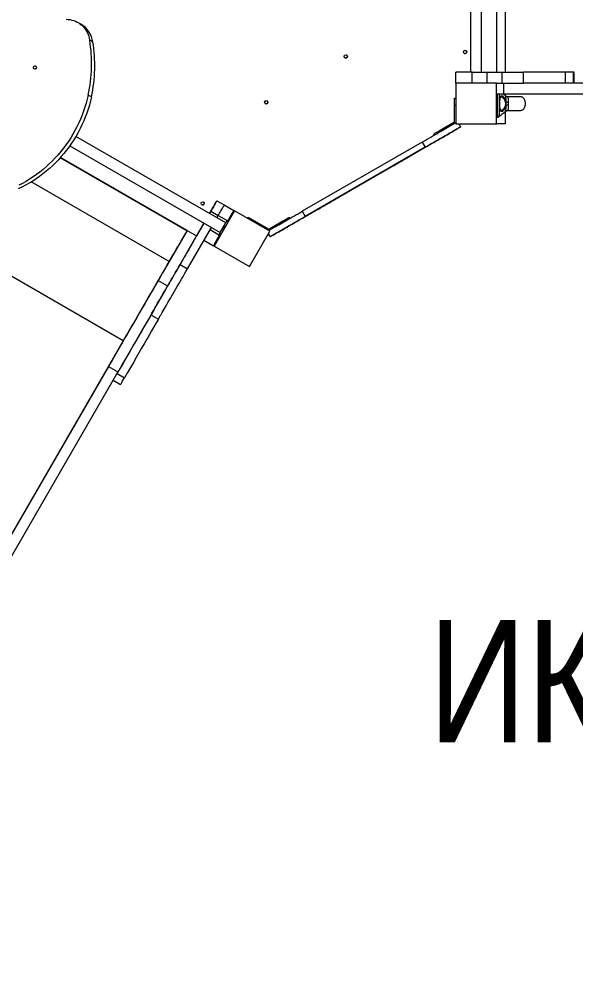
# Model space of a CAD drawing. Header units: millimetres. Extents: x -5909 to 4594, y -5663 to 3899.
# Drawn here: x -1355 to 10, y -2188 to 181 of the extents above; entities that cross this region are included whole.
import ezdxf

# ---------------------------------------------------------------- set-up
doc = ezdxf.new("R2010")
doc.units = ezdxf.units.MM
for name, color, linetype in [('DIKOM_АРТИКУЛ', 7, 'Continuous'), ('DIKOM_ОБЪЕКТ', 7, 'Continuous'), ('DIKOM_РАЗМЕР_ЗОНА', 7, 'Continuous'), ('DIKOM_РАЗМЕР_ОБЪЕКТА', 7, 'Continuous')]:
    doc.layers.add(name, color=color, linetype=linetype)
doc.styles.add('style1', font='arial.ttf', dxfattribs={"width": 0.8})
doc.dimstyles.new('1-50', dxfattribs={"dimtxt": 300, "dimasz": 200, "dimexe": 100, "dimexo": 0, "dimgap": 100, "dimtad": 1, "dimdec": 0, "dimtxsty": 'style1', "dimcen": 0, "dimclrd": 7, "dimclre": 7, "dimadec": 1, "dimazin": 2, "dimtfac": 1, "dimtdec": 0, "dimtmove": 0, "dimatfit": 3, "dimfxl": 0, "dimlwd": 25, "dimlwe": 18, "dimarcsym": 0})

# ---------------------------------------------------------------- blocks, each defined once
blk = doc.blocks.new('*D9')
at = {"layer": 'Defpoints', "color": 0, "transparency": 16777216}
for p in [(3172.6, -1012.5), (-2450.9, -1771.9), (3172.6, -4794)]:
    blk.add_point(p, dxfattribs=at)
at = {"layer": 'DIKOM_РАЗМЕР_ОБЪЕКТА', "color": 7, "lineweight": 18, "transparency": 16777216}
for p, q in [((3172.6, -1012.5), (3172.6, -4894)), ((-2450.9, -1771.9), (-2450.9, -4894))]:
    blk.add_line(p, q, dxfattribs=at)
at = {"layer": 'DIKOM_РАЗМЕР_ОБЪЕКТА', "color": 7, "lineweight": 25, "transparency": 16777216}
blk.add_line((-2250.9, -4794), (2972.6, -4794), dxfattribs=at)
at = {"layer": 'DIKOM_РАЗМЕР_ОБЪЕКТА', "color": 7, "transparency": 16777216}
for points in [[(-2250.9, -4760.7), (-2250.9, -4827.3), (-2450.9, -4794)], [(2972.6, -4760.7), (2972.6, -4827.3), (3172.6, -4794)]]:
    blk.add_solid(points, dxfattribs=at)
at = {"layer": 'DIKOM_РАЗМЕР_ОБЪЕКТА', "color": 0, "transparency": 16777216, "insert": (343.8, -4540.8), "char_height": 300, "attachment_point": 5, "style": 'style1'}
blk.add_mtext('5600', dxfattribs=at)
blk = doc.blocks.new('*D11')
at = {"layer": 'Defpoints', "color": 0, "transparency": 16777216}
for p in [(-5459, 3899.3), (-1035.9, 3899.3), (-1992.5, -4208.1)]:
    blk.add_point(p, dxfattribs=at)
at = {"layer": 'DIKOM_РАЗМЕР_ЗОНА', "color": 7, "lineweight": 18, "transparency": 16777216}
for p, q in [((-1035.9, 3899.3), (-5559, 3899.3)), ((-1992.5, -4208.1), (-5559, -4208.1))]:
    blk.add_line(p, q, dxfattribs=at)
at = {"layer": 'DIKOM_РАЗМЕР_ЗОНА', "color": 7, "lineweight": 25, "transparency": 16777216}
blk.add_line((-5459, -4008.1), (-5459, 3699.3), dxfattribs=at)
at = {"layer": 'DIKOM_РАЗМЕР_ЗОНА', "color": 7, "transparency": 16777216}
for points in [[(-5492.3, 3699.3), (-5425.7, 3699.3), (-5459, 3899.3)], [(-5492.3, -4008.1), (-5425.7, -4008.1), (-5459, -4208.1)]]:
    blk.add_solid(points, dxfattribs=at)
at = {"layer": 'DIKOM_РАЗМЕР_ЗОНА', "color": 0, "transparency": 16777216, "insert": (-5712.2, 125.3), "char_height": 300, "attachment_point": 5, "rotation": 90, "style": 'style1'}
blk.add_mtext('8100', dxfattribs=at)
blk = doc.blocks.new('*D12')
at = {"layer": 'Defpoints', "color": 0, "transparency": 16777216}
for p in [(4593.8, -856.6), (-4378.2, -2408.1), (-4378.2, -5563.2)]:
    blk.add_point(p, dxfattribs=at)
at = {"layer": 'DIKOM_РАЗМЕР_ЗОНА', "color": 7, "lineweight": 18, "transparency": 16777216}
for p, q in [((4593.8, -856.6), (4593.8, -5663.2)), ((-4378.2, -2408.1), (-4378.2, -5663.2))]:
    blk.add_line(p, q, dxfattribs=at)
at = {"layer": 'DIKOM_РАЗМЕР_ЗОНА', "color": 7, "lineweight": 25, "transparency": 16777216}
blk.add_line((4393.8, -5563.2), (-4178.2, -5563.2), dxfattribs=at)
at = {"layer": 'DIKOM_РАЗМЕР_ЗОНА', "color": 7, "transparency": 16777216}
for points in [[(-4178.2, -5529.9), (-4178.2, -5596.5), (-4378.2, -5563.2)], [(4393.8, -5529.9), (4393.8, -5596.5), (4593.8, -5563.2)]]:
    blk.add_solid(points, dxfattribs=at)
at = {"layer": 'DIKOM_РАЗМЕР_ЗОНА', "color": 0, "transparency": 16777216, "insert": (107.8, -5310), "char_height": 300, "attachment_point": 5, "style": 'style1'}
blk.add_mtext('9000', dxfattribs=at)

msp = doc.modelspace()

# ---------------------------------------------------------------- linework, layer by layer
at = {"layer": 'DIKOM_ОБЪЕКТ', "color": 7, "linetype": 'Continuous', "lineweight": 15}
for p, q in [((-247.7, 697), (-247.7, 51)), ((-220.7, 51), (-220.7, 697)), ((-184.2, 697), (-184.2, 51)), ((-163.2, 697), (-163.2, 51)), ((-1204, 169), (-1211.7, 173.4)), ((-1174.8, 125.7), (-1182.5, 130.1)), ((-284.2, 24), (-284.2, 51)), ((-244.2, 51), (-284.2, 51)), ((-244.2, 24), (-244.2, 51)), ((-244.2, 51), (-207.3, 51)), ((-207.3, 24), (-207.3, 51)), ((-207.3, 51), (-170.6, 51)), ((-170.6, 24), (-170.6, 51)), ((-170.6, 51), (-118.3, 51)), ((-118.3, 24), (-118.3, 51)), ((-15.1, 51), (-118.3, 51)), ((-15.1, 24), (-15.1, 51)), ((4.5, 51), (-15.1, 51)), ((4.5, 24), (4.5, 51)), ((6.8, 51), (4.5, 51)), ((6.8, 24), (6.8, 51)), ((-284.2, 24), (-284.2, -76)), ((-184.2, 24), (-284.2, 24)), ((-184.2, 24), (-170.6, 24)), ((-184.2, -76), (-184.2, 24)), ((-184.1, -3), (-184.1, 24)), ((-170.6, 24), (-118.3, 24)), ((-165.9, -3), (-165.9, 24)), ((-115, 24), (-118.3, 24)), ((1197.8, 24), (-118.3, 24)), ((-1178.4, -9.4), (-1186.1, -5)), ((-287.2, -12.8), (-284.2, -12.8)), ((-287.2, -30.8), (-287.2, -12.8)), ((-165.9, -3), (-184.1, -3)), ((-183.7, -3), (-183.7, -59)), ((-161.2, -7.9), (-167.1, -3)), ((1197.8, -3), (-165.9, -3)), ((-163.2, -3), (-163.2, -6.2)), ((-287.2, -71.1), (-287.2, -30.8)), ((-284.2, -30.8), (-287.2, -30.8)), ((-163.2, -45.9), (-163.2, -76)), ((-322.1, -91.2), (-287.2, -71.1)), ((-183.7, -59), (-181.1, -59)), ((-181.1, -59), (-181.1, -59)), ((-177.7, -57.7), (-177.7, -57.8)), ((-322.1, -91.2), (-320.6, -93.8)), ((-284.2, -76), (-184.2, -76)), ((-276.6, -76), (-272.4, -83.3)), ((-272.4, -83.3), (-272.4, -83.3)), ((-163.2, -76), (-184.2, -76)), ((-848.7, -319), (-1216.6, -106.6)), ((-336.1, -102.8), (-337.6, -100.2)), ((-336.1, -102.8), (-337.6, -100.2)), ((-1231.3, -129.3), (-862.2, -342.4)), ((-366.5, -120.3), (-660.9, -290.3)), ((-653.4, -303.3), (-359, -133.3)), ((-359, -133.3), (-653.4, -303.3)), ((-366.5, -120.3), (-359, -133.3)), ((-944.4, -338.8), (-1255.3, -159.4)), ((-943.7, -337.5), (-1254.2, -158.2)), ((-376.3, -143.3), (-376.3, -143.3)), ((-376.3, -143.3), (-376.3, -143.3)), ((-462.9, -193.3), (-462.9, -193.3)), ((-987.7, -413.7), (-1326.1, -218.4)), ((-549.5, -243.3), (-549.5, -243.3)), ((-549.5, -243.3), (-549.5, -243.3)), ((-870.3, -264.4), (-870.3, -264.4)), ((-870.3, -264.4), (-852.1, -274.9)), ((-852.1, -274.9), (-852.1, -274.9)), ((-852.1, -274.9), (-828.7, -288.4)), ((-885.3, -290.4), (-888.6, -296)), ((-888.5, -296), (-885.3, -290.4)), ((-885.3, -290.4), (-867.1, -300.9)), ((-827, -289.4), (-877, -376)), ((-870.3, -306.5), (-867.1, -300.9)), ((-870.3, -306.5), (-867.1, -300.9)), ((-867.1, -300.9), (-845.4, -313.4)), ((-740.4, -339.4), (-827, -289.4)), ((-827, -289.4), (-827, -289.4)), ((-795.1, -307.8), (-793.6, -305.2)), ((-692.7, -305.2), (-691.2, -307.8)), ((-660.9, -290.3), (-653.4, -303.3)), ((-636.1, -293.3), (-636.1, -293.3)), ((-960.8, -421.3), (-902, -319.4)), ((-942.7, -431.8), (-883.8, -329.9)), ((-902.1, -319.4), (-920.3, -351)), ((-887.1, -335.5), (-883.8, -329.9)), ((-845.4, -313.4), (-842, -315.4)), ((-845.4, -313.4), (-845.4, -313.4)), ((-778.1, -314.2), (-779.6, -316.8)), ((-778.1, -314.2), (-743.2, -334.3)), ((-743.2, -334.3), (-708.3, -314.2)), ((-706.8, -316.8), (-708.3, -314.2)), ((-1100.2, -608.6), (-1573, -335.6)), ((-943.7, -337.5), (-987.7, -413.7)), ((-943.7, -337.5), (-943.7, -337.5)), ((-943.7, -337.5), (-920.3, -351)), ((-887.1, -335.5), (-865.4, -348)), ((-865.4, -348), (-862, -350)), ((-865.4, -348), (-865.4, -348)), ((-865.4, -348), (-862, -350)), ((-862, -350), (-862, -350)), ((-790.4, -426), (-740.4, -339.4)), ((-744.2, -346.1), (-740, -353.3)), ((-744.2, -346.1), (-740, -353.3)), ((-740, -353.3), (-740, -353.3)), ((-902.1, -361.5), (-878.7, -375)), ((-902.1, -361.5), (-878.7, -375)), ((-878.7, -375), (-878.7, -375)), ((-877, -376), (-878.7, -375)), ((-877, -376), (-790.4, -426)), ((-877, -376), (-877, -376)), ((-877, -376), (-790.5, -426)), ((-960.8, -421.3), (-942.7, -431.8)), ((-790.4, -426), (-790.5, -426)), ((-1014.6, -460.4), (-991.2, -473.9)), ((-1032.2, -544.9), (-1014, -555.4)), ((-1100.2, -608.6), (-1384.4, -1100.8)), ((-1136.6, -671.6), (-1478.2, -1263.1)), ((-1113.2, -685.1), (-1454.8, -1276.6)), ((-1136.6, -671.6), (-1113.2, -685.1)), ((-1124.8, -705.1), (-1106.6, -715.6)), ((-1115.3, -688.8), (-1097.1, -699.3))]:
    msp.add_line(p, q, dxfattribs=at)
at = {"layer": 'DIKOM_ОБЪЕКТ', "color": 7, "linetype": 'Continuous', "lineweight": 15, "flags": 128}
for points in [[(-1240, 181.2), (-1235.3, 180.9), (-1230.7, 180.3), (-1226.2, 179.3), (-1221.8, 178), (-1217.6, 176.4), (-1213.5, 174.4), (-1209.5, 172.1), (-1205.8, 169.5), (-1202.2, 166.6), (-1198.9, 163.4), (-1195.8, 159.9), (-1193, 156.2), (-1190.5, 152.3), (-1188.3, 148.2), (-1186.4, 143.9), (-1184.7, 139.4), (-1183.5, 134.8), (-1182.5, 130.1)], [(-1320.1, 64.6), (-1319.4, 65.5), (-1318.4, 66.2), (-1317.4, 66.6), (-1316.3, 66.7), (-1315.2, 66.4), (-1314.3, 65.7), (-1313.7, 64.9), (-1313.3, 63.8), (-1313.3, 62.6), (-1313.6, 61.5), (-1314.2, 60.5), (-1315, 59.6), (-1316, 59.1), (-1317.1, 58.9), (-1318.2, 59), (-1319.2, 59.5), (-1320, 60.2), (-1320.5, 61.2), (-1320.7, 62.3), (-1320.6, 63.5), (-1320.1, 64.6)], [(-1178.4, -9.4), (-1180.8, -19.4), (-1183.4, -29.4), (-1186.4, -39.3), (-1189.7, -49.1), (-1193.4, -58.9), (-1197.3, -68.5), (-1201.5, -78), (-1206.1, -87.3), (-1210.9, -96.5), (-1216, -105.6), (-1221.4, -114.5), (-1227.1, -123.2), (-1233, -131.7), (-1239.2, -140.1), (-1245.7, -148.2), (-1252.4, -156.1), (-1259.3, -163.8), (-1266.5, -171.3), (-1273.9, -178.5), (-1281.5, -185.4), (-1289.3, -192.1), (-1297.3, -198.5), (-1305.5, -204.7), (-1313.9, -210.5), (-1322.4, -216.1), (-1331.1, -221.3), (-1339.9, -226.3), (-1348.9, -231), (-1357.9, -235.3)], [(-1186.1, -5), (-1188.5, -15), (-1191.1, -25), (-1194.1, -34.9), (-1197.4, -44.7), (-1201, -54.4), (-1205, -64), (-1209.2, -73.5), (-1213.7, -82.9), (-1218.6, -92.1), (-1223.7, -101.2), (-1229.1, -110.1), (-1234.8, -118.8), (-1240.7, -127.3), (-1246.9, -135.6), (-1253.4, -143.8), (-1260.1, -151.7), (-1267, -159.4), (-1274.2, -166.8), (-1281.6, -174), (-1289.2, -181), (-1297, -187.7), (-1305, -194.1), (-1313.2, -200.2), (-1321.6, -206.1), (-1330.1, -211.6), (-1338.8, -216.9), (-1347.6, -221.9), (-1356.5, -226.5)], [(-366.5, -120.3), (-361.2, -117.3), (-356, -114.3), (-350.8, -111.3), (-345.7, -108.3), (-340.7, -105.4), (-335.7, -102.6), (-330.9, -99.8), (-326.2, -97.1), (-321.7, -94.4), (-317.3, -91.9), (-313, -89.5), (-309, -87.1), (-305.2, -84.9), (-301.6, -82.9), (-298.3, -80.9), (-295.2, -79.1), (-292.3, -77.5), (-289.8, -76), (-287.5, -74.7), (-285.5, -73.5), (-284.2, -72.8)], [(-359, -133.3), (-353.7, -130.3), (-348.5, -127.3), (-343.3, -124.3), (-338.2, -121.3), (-333.2, -118.4), (-328.2, -115.6), (-323.4, -112.8), (-318.7, -110), (-314.2, -107.4), (-309.8, -104.9), (-305.5, -102.4), (-301.5, -100.1), (-297.7, -97.9), (-294.1, -95.9), (-290.8, -93.9), (-287.7, -92.1), (-284.8, -90.5), (-282.3, -89), (-280, -87.7), (-278, -86.5), (-276.3, -85.5), (-274.9, -84.7), (-273.8, -84.1), (-273, -83.6), (-272.5, -83.4), (-272.4, -83.3)], [(-272.4, -83.3), (-272.5, -83.4), (-273, -83.6), (-273.8, -84.1), (-274.9, -84.7), (-276.3, -85.5), (-278, -86.5), (-280, -87.7), (-282.3, -89), (-284.8, -90.5), (-287.7, -92.1), (-290.8, -93.9), (-294.1, -95.9), (-297.7, -97.9), (-301.5, -100.1), (-305.5, -102.4), (-309.8, -104.9), (-314.2, -107.4), (-318.7, -110), (-323.4, -112.8), (-328.2, -115.6), (-333.2, -118.4), (-338.2, -121.3), (-343.3, -124.3), (-348.5, -127.3), (-353.7, -130.3), (-359, -133.3)], [(-337.6, -100.2), (-337.5, -100.1), (-337, -99.8), (-336.2, -99.4), (-335.2, -98.8), (-333.8, -98), (-332.3, -97.1), (-330.5, -96.1), (-328.5, -94.9), (-326.5, -93.7), (-324.3, -92.5), (-322.1, -91.2)], [(-314.8, -107.8), (-314.6, -107.7), (-314.2, -107.4), (-313.5, -107), (-312.6, -106.5), (-311.6, -105.9), (-310.6, -105.3), (-309.6, -104.8), (-308.8, -104.3), (-308.2, -104), (-307.9, -103.8), (-307.9, -103.8), (-308.2, -104), (-308.8, -104.3), (-309.6, -104.8), (-310.6, -105.3), (-311.6, -105.9), (-312.6, -106.5), (-313.5, -107), (-314.2, -107.4), (-314.6, -107.7), (-314.8, -107.8)], [(-314.8, -107.8), (-314.6, -107.7), (-314.2, -107.4), (-313.5, -107), (-312.6, -106.5), (-311.6, -105.9), (-310.6, -105.3), (-309.6, -104.8), (-308.8, -104.3), (-308.2, -104), (-307.9, -103.8), (-307.9, -103.8), (-308.2, -104), (-308.8, -104.3), (-309.6, -104.8), (-310.6, -105.3), (-311.6, -105.9), (-312.6, -106.5), (-313.5, -107), (-314.2, -107.4), (-314.6, -107.7), (-314.8, -107.8)], [(-376.3, -143.3), (-376.4, -143.4), (-376.9, -143.6), (-377.7, -144.1), (-378.8, -144.7), (-380.1, -145.5), (-381.8, -146.5), (-383.7, -147.6), (-385.9, -148.8), (-388.3, -150.2), (-391, -151.8), (-393.8, -153.4), (-396.9, -155.2), (-400.1, -157), (-403.4, -159), (-406.9, -161), (-410.5, -163), (-414.1, -165.1), (-417.7, -167.2), (-421.4, -169.3), (-425.1, -171.5), (-428.7, -173.6), (-432.3, -175.6), (-435.7, -177.6), (-439.1, -179.5), (-442.3, -181.4), (-445.3, -183.2), (-448.2, -184.8), (-450.8, -186.3), (-453.3, -187.7), (-455.5, -189), (-457.4, -190.1), (-459, -191.1), (-460.4, -191.9), (-461.5, -192.5), (-462.3, -192.9), (-462.7, -193.2), (-462.9, -193.3)], [(-462.9, -193.3), (-462.7, -193.2), (-462.3, -192.9), (-461.5, -192.5), (-460.4, -191.9), (-459, -191.1), (-457.4, -190.1), (-455.5, -189), (-453.3, -187.7), (-450.8, -186.3), (-448.2, -184.8), (-445.3, -183.2), (-442.3, -181.4), (-439.1, -179.5), (-435.7, -177.6), (-432.3, -175.6), (-428.7, -173.6), (-425.1, -171.5), (-421.4, -169.3), (-417.7, -167.2), (-414.1, -165.1), (-410.5, -163), (-406.9, -161), (-403.4, -159), (-400.1, -157), (-396.9, -155.2), (-393.8, -153.4), (-391, -151.8), (-388.3, -150.2), (-385.9, -148.8), (-383.7, -147.6), (-381.8, -146.5), (-380.1, -145.5), (-378.8, -144.7), (-377.7, -144.1), (-376.9, -143.6), (-376.4, -143.4), (-376.3, -143.3)], [(-549.5, -243.3), (-549.6, -243.4), (-550.1, -243.6), (-550.9, -244.1), (-552, -244.7), (-553.3, -245.5), (-555, -246.5), (-556.9, -247.6), (-559.1, -248.8), (-561.5, -250.2), (-564.2, -251.8), (-567, -253.4), (-570.1, -255.2), (-573.3, -257), (-576.6, -259), (-580.1, -261), (-583.7, -263), (-587.3, -265.1), (-590.9, -267.2), (-594.6, -269.3), (-598.3, -271.5), (-601.9, -273.6), (-605.5, -275.6), (-608.9, -277.6), (-612.3, -279.5), (-615.5, -281.4), (-618.5, -283.2), (-621.4, -284.8), (-624, -286.3), (-626.5, -287.7), (-628.7, -289), (-630.6, -290.1), (-632.2, -291.1), (-633.6, -291.9), (-634.7, -292.5), (-635.5, -292.9), (-635.9, -293.2), (-636.1, -293.3)], [(-636.1, -293.3), (-635.9, -293.2), (-635.5, -292.9), (-634.7, -292.5), (-633.6, -291.9), (-632.2, -291.1), (-630.6, -290.1), (-628.7, -289), (-626.5, -287.7), (-624, -286.3), (-621.4, -284.8), (-618.5, -283.2), (-615.5, -281.4), (-612.3, -279.5), (-608.9, -277.6), (-605.5, -275.6), (-601.9, -273.6), (-598.3, -271.5), (-594.6, -269.3), (-590.9, -267.2), (-587.3, -265.1), (-583.7, -263), (-580.1, -261), (-576.6, -259), (-573.3, -257), (-570.1, -255.2), (-567, -253.4), (-564.2, -251.8), (-561.5, -250.2), (-559.1, -248.8), (-556.9, -247.6), (-555, -246.5), (-553.3, -245.5), (-552, -244.7), (-550.9, -244.1), (-550.1, -243.6), (-549.6, -243.4), (-549.5, -243.3)], [(-885.3, -290.4), (-883.6, -287.5), (-881.9, -284.6), (-880.3, -281.8), (-878.8, -279.1), (-877.3, -276.6), (-875.9, -274.2), (-874.7, -272), (-873.5, -270.1), (-872.6, -268.4), (-871.8, -267), (-871.1, -265.9), (-870.6, -265.1), (-870.4, -264.6), (-870.3, -264.4)], [(-870.3, -264.4), (-870.4, -264.6), (-870.7, -265), (-871.2, -265.9), (-871.8, -267), (-872.6, -268.4), (-873.6, -270.1), (-874.7, -272), (-876, -274.2), (-877.3, -276.6), (-878.8, -279.1), (-880.4, -281.8), (-882, -284.6), (-883.6, -287.5), (-885.3, -290.4)], [(-867.1, -300.9), (-865.4, -298), (-863.7, -295.1), (-862.1, -292.3), (-860.6, -289.6), (-859.1, -287.1), (-857.7, -284.7), (-856.5, -282.5), (-855.4, -280.6), (-854.4, -278.9), (-853.6, -277.5), (-852.9, -276.4), (-852.5, -275.6), (-852.2, -275.1), (-852.1, -274.9)], [(-867.1, -300.9), (-865.4, -298), (-863.7, -295.1), (-862.1, -292.3), (-860.6, -289.6), (-859.1, -287.1), (-857.7, -284.7), (-856.5, -282.5), (-855.4, -280.6), (-854.4, -278.9), (-853.6, -277.5), (-852.9, -276.4), (-852.5, -275.6), (-852.2, -275.1), (-852.1, -274.9)], [(-843.7, -314.4), (-842, -311.5), (-840.4, -308.6), (-838.7, -305.8), (-837.2, -303.1), (-835.7, -300.6), (-834.4, -298.2), (-833.1, -296), (-832, -294.1), (-831, -292.4), (-830.2, -291), (-829.5, -289.9), (-829.1, -289.1), (-828.8, -288.6), (-828.7, -288.4)], [(-793.6, -305.2), (-793.5, -305.3), (-793, -305.6), (-792.2, -306), (-791.2, -306.6), (-789.8, -307.4), (-788.3, -308.3), (-786.5, -309.3), (-784.5, -310.5), (-782.4, -311.7), (-780.3, -312.9), (-778.1, -314.2)], [(-743.2, -337.8), (-741.9, -337), (-739.9, -335.9), (-737.6, -334.6), (-735, -333.1), (-732.2, -331.4), (-729.1, -329.7), (-725.7, -327.7), (-722.1, -325.6), (-718.3, -323.4), (-714.3, -321.1), (-710.1, -318.7), (-705.7, -316.2), (-701.2, -313.5), (-696.5, -310.8), (-691.6, -308), (-686.7, -305.2), (-681.6, -302.3), (-676.5, -299.3), (-671.3, -296.3), (-666.1, -293.3), (-660.9, -290.3)], [(-653.4, -303.3), (-658.6, -306.3), (-663.8, -309.3), (-669, -312.3), (-674.1, -315.3), (-679.2, -318.2), (-684.1, -321), (-689, -323.8), (-693.7, -326.5), (-698.2, -329.2), (-702.6, -331.7), (-706.8, -334.1), (-710.8, -336.4), (-714.6, -338.6), (-718.2, -340.7), (-721.6, -342.6), (-724.7, -344.4), (-727.5, -346.1), (-730.1, -347.6), (-732.4, -348.9), (-734.4, -350), (-736.1, -351), (-737.5, -351.8), (-738.6, -352.5), (-739.4, -352.9), (-739.9, -353.2), (-740, -353.3)], [(-740, -353.3), (-739.9, -353.2), (-739.4, -352.9), (-738.6, -352.5), (-737.5, -351.8), (-736.1, -351), (-734.4, -350), (-732.4, -348.9), (-730.1, -347.6), (-727.5, -346.1), (-724.7, -344.4), (-721.6, -342.6), (-718.2, -340.7), (-714.6, -338.6), (-710.8, -336.4), (-706.8, -334.1), (-702.6, -331.7), (-698.2, -329.2), (-693.7, -326.5), (-689, -323.8), (-684.1, -321), (-679.2, -318.2), (-674.1, -315.2), (-669, -312.3), (-663.8, -309.3), (-658.6, -306.3), (-653.4, -303.3)], [(-708.3, -314.2), (-706.1, -312.9), (-703.9, -311.7), (-701.8, -310.5), (-699.9, -309.3), (-698.1, -308.3), (-696.5, -307.4), (-695.2, -306.6), (-694.1, -306), (-693.3, -305.6), (-692.9, -305.3), (-692.7, -305.2)], [(-865.4, -348), (-865.3, -347.9), (-865.1, -347.4), (-864.6, -346.6), (-864, -345.5), (-863.2, -344.2), (-862.3, -342.5), (-861.2, -340.7), (-860, -338.7), (-858.8, -336.5), (-857.5, -334.2), (-856.1, -331.9), (-854.7, -329.5), (-853.4, -327.2), (-852.1, -324.9), (-850.8, -322.8), (-849.7, -320.7), (-848.6, -318.9), (-847.7, -317.3), (-846.9, -315.9), (-846.3, -314.8), (-845.8, -314), (-845.5, -313.6), (-845.4, -313.4)], [(-862.2, -342.4), (-862.1, -342.3), (-861.8, -341.8), (-861.4, -341), (-860.8, -339.9), (-860, -338.6), (-859.1, -337.1), (-858.1, -335.4), (-857.1, -333.6), (-856, -331.7), (-854.9, -329.8), (-853.8, -327.9), (-852.7, -326), (-851.7, -324.3), (-850.9, -322.8), (-850.1, -321.5), (-849.5, -320.4), (-849, -319.7), (-848.8, -319.2), (-848.7, -319)], [(-862, -350), (-861.9, -349.9), (-861.6, -349.4), (-861.1, -348.6), (-860.5, -347.5), (-859.7, -346.2), (-858.8, -344.5), (-857.7, -342.7), (-856.6, -340.7), (-855.3, -338.5), (-854, -336.2), (-852.6, -333.9), (-851.3, -331.5), (-849.9, -329.2), (-848.6, -326.9), (-847.4, -324.8), (-846.2, -322.7), (-845.1, -320.9), (-844.2, -319.3), (-843.4, -317.9), (-842.8, -316.8), (-842.3, -316), (-842.1, -315.6), (-842, -315.4)], [(-857.4, -334.2), (-857.3, -334), (-857.1, -333.6), (-856.7, -332.9), (-856.2, -332), (-855.6, -331), (-855, -330), (-854.4, -329), (-854, -328.2), (-853.6, -327.6), (-853.4, -327.3), (-853.4, -327.3), (-853.6, -327.6), (-854, -328.2), (-854.4, -329), (-855, -330), (-855.6, -331), (-856.2, -332), (-856.7, -332.9), (-857.1, -333.6), (-857.3, -334), (-857.4, -334.2)], [(-845.4, -313.4), (-845.5, -313.6), (-845.8, -314), (-846.3, -314.8), (-846.9, -315.9), (-847.7, -317.3), (-848.6, -318.9), (-848.7, -319)], [(-704.5, -332.8), (-704.3, -332.7), (-703.9, -332.4), (-703.2, -332), (-702.3, -331.5), (-701.3, -330.9), (-700.3, -330.3), (-699.3, -329.8), (-698.5, -329.3), (-697.9, -329), (-697.6, -328.8), (-697.6, -328.8), (-697.9, -329), (-698.5, -329.3), (-699.3, -329.8), (-700.3, -330.3), (-701.3, -330.9), (-702.3, -331.5), (-703.2, -332), (-703.9, -332.4), (-704.3, -332.7), (-704.5, -332.8)], [(-704.5, -332.8), (-704.3, -332.7), (-703.9, -332.4), (-703.2, -332), (-702.3, -331.5), (-701.3, -330.9), (-700.3, -330.3), (-699.3, -329.8), (-698.5, -329.3), (-697.9, -329), (-697.6, -328.8), (-697.6, -328.8), (-697.9, -329), (-698.5, -329.3), (-699.3, -329.8), (-700.3, -330.3), (-701.3, -330.9), (-702.3, -331.5), (-703.2, -332), (-703.9, -332.4), (-704.3, -332.7), (-704.5, -332.8)], [(-943.7, -337.5), (-943.8, -337.7), (-944, -338.1), (-944.5, -338.9), (-945.1, -340), (-945.9, -341.4), (-946.9, -343.1), (-948, -345), (-949.4, -347.3), (-950.8, -349.9), (-952.5, -352.7), (-954.3, -355.9), (-956.2, -359.3), (-958.3, -362.9), (-960.6, -366.8), (-963, -370.9), (-965.5, -375.3), (-968.2, -379.9), (-970.9, -384.7), (-973.8, -389.7), (-976.8, -394.9), (-979.9, -400.2), (-983.1, -405.8), (-986.4, -411.4), (-989.7, -417.2), (-993.1, -423.1), (-996.6, -429.2), (-1000.1, -435.3), (-1003.7, -441.5), (-1007.3, -447.7), (-1011, -454), (-1014.6, -460.4)], [(-920.3, -351), (-920.4, -351.2), (-920.7, -351.6), (-921.1, -352.4), (-921.7, -353.5), (-922.5, -354.9), (-923.5, -356.6), (-924.7, -358.5), (-926, -360.8), (-927.5, -363.4), (-929.1, -366.2), (-930.9, -369.4), (-932.9, -372.8), (-935, -376.4), (-937.2, -380.3), (-939.6, -384.4), (-942.1, -388.8), (-944.8, -393.4), (-947.6, -398.2), (-950.4, -403.2), (-953.4, -408.4), (-956.5, -413.7), (-959.7, -419.3), (-963, -424.9), (-966.3, -430.7), (-969.7, -436.6), (-973.2, -442.7), (-976.8, -448.8), (-980.3, -455), (-983.9, -461.2), (-987.6, -467.5), (-991.2, -473.9)], [(-878.7, -375), (-878.6, -374.9), (-878.3, -374.4), (-877.9, -373.6), (-877.2, -372.4), (-876.4, -371), (-875.4, -369.3), (-874.3, -367.4), (-873.1, -365.2), (-871.7, -362.9), (-870.2, -360.3), (-868.7, -357.6), (-867, -354.8), (-865.4, -351.9), (-863.7, -349)], [(-862.2, -342.4), (-862.3, -342.5), (-863.2, -344.2), (-864, -345.5), (-864.6, -346.6), (-865.1, -347.4), (-865.3, -347.9), (-865.4, -348)], [(-966.7, -377.3), (-966.8, -377.5), (-967, -377.9), (-967.4, -378.6), (-968, -379.5), (-968.5, -380.5), (-969.1, -381.6), (-969.7, -382.5), (-970.2, -383.3), (-970.5, -383.9), (-970.7, -384.2), (-970.7, -384.2), (-970.5, -383.9), (-970.2, -383.3), (-969.7, -382.5), (-969.1, -381.6), (-968.5, -380.5), (-968, -379.5), (-967.4, -378.6), (-967, -377.9), (-966.8, -377.5), (-966.7, -377.3)], [(-987.7, -413.7), (-993.3, -423.4), (-998.8, -433), (-1004.3, -442.6), (-1009.9, -452.1), (-1015.4, -461.6), (-1020.8, -471.1), (-1026.3, -480.5), (-1031.7, -489.9), (-1037, -499.1), (-1042.3, -508.3), (-1047.6, -517.4), (-1052.8, -526.4), (-1057.9, -535.3), (-1062.9, -544), (-1067.9, -552.6), (-1072.8, -561.1), (-1077.6, -569.4), (-1082.3, -577.6), (-1087, -585.6), (-1091.5, -593.5), (-1095.9, -601.1), (-1100.2, -608.6)], [(-1032.2, -544.9), (-1031, -542.8), (-1029.7, -540.5), (-1028.1, -537.8), (-1026.5, -534.9), (-1024.6, -531.8), (-1022.6, -528.3), (-1020.5, -524.6), (-1018.2, -520.7), (-1015.8, -516.5), (-1013.3, -512.1), (-1010.6, -507.5), (-1007.9, -502.7), (-1005, -497.8), (-1002, -492.6), (-998.9, -487.2), (-995.8, -481.8), (-992.5, -476.1), (-989.2, -470.4), (-985.8, -464.5), (-982.3, -458.5), (-978.8, -452.4), (-975.3, -446.3), (-971.7, -440.1), (-968.1, -433.9), (-964.5, -427.6), (-960.8, -421.3)], [(-1014, -555.4), (-1012.8, -553.3), (-1011.5, -551), (-1010, -548.3), (-1008.3, -545.4), (-1006.4, -542.3), (-1004.5, -538.8), (-1002.3, -535.1), (-1000.1, -531.2), (-997.6, -527), (-995.1, -522.6), (-992.5, -518), (-989.7, -513.2), (-986.8, -508.3), (-983.8, -503.1), (-980.7, -497.7), (-977.6, -492.3), (-974.3, -486.6), (-971, -480.9), (-967.6, -475), (-964.1, -469), (-960.6, -462.9), (-957.1, -456.8), (-953.5, -450.6), (-949.9, -444.4), (-946.3, -438.1), (-942.7, -431.8)], [(-1014.6, -460.4), (-1020.3, -470.3), (-1026.1, -480.2), (-1031.8, -490.1), (-1037.5, -500), (-1043.2, -509.9), (-1048.9, -519.7), (-1054.5, -529.5), (-1060.1, -539.2), (-1065.7, -548.9), (-1071.3, -558.5), (-1076.8, -568), (-1082.2, -577.4), (-1087.6, -586.7), (-1092.9, -595.9), (-1098.1, -604.9), (-1103.2, -613.8), (-1108.3, -622.6), (-1113.3, -631.2), (-1118.1, -639.7), (-1122.9, -647.9), (-1127.6, -656), (-1132.1, -663.9), (-1136.6, -671.6)], [(-991.2, -473.9), (-997, -483.8), (-1002.7, -493.7), (-1008.4, -503.6), (-1014.1, -513.5), (-1019.8, -523.4), (-1025.5, -533.2), (-1031.1, -543), (-1036.8, -552.7), (-1042.3, -562.4), (-1047.9, -572), (-1053.4, -581.5), (-1058.8, -590.9), (-1064.2, -600.2), (-1069.5, -609.4), (-1074.7, -618.4), (-1079.8, -627.3), (-1084.9, -636.1), (-1089.9, -644.7), (-1094.8, -653.2), (-1099.5, -661.4), (-1104.2, -669.5), (-1108.8, -677.4), (-1113.2, -685.1)], [(-1032.2, -544.9), (-1037.6, -554.2), (-1043.1, -563.8), (-1048.9, -573.7), (-1054.8, -583.9), (-1060.8, -594.4), (-1067, -605.2), (-1073.4, -616.3), (-1080, -627.6), (-1086.7, -639.3), (-1093.6, -651.2), (-1100.7, -663.5), (-1107.9, -676), (-1114, -686.4)], [(-1014, -555.4), (-1019.4, -564.7), (-1025, -574.3), (-1030.7, -584.2), (-1036.6, -594.4), (-1042.6, -604.9), (-1048.9, -615.7), (-1055.2, -626.8), (-1061.8, -638.1), (-1068.5, -649.8), (-1075.4, -661.7), (-1082.5, -674), (-1089.7, -686.5), (-1097.1, -699.3)], [(-1076.7, -567.9), (-1076.8, -568), (-1077, -568.5), (-1077.4, -569.2), (-1078, -570.1), (-1078.5, -571.1), (-1079.1, -572.1), (-1079.7, -573.1), (-1080.2, -573.9), (-1080.5, -574.5), (-1080.7, -574.8), (-1080.7, -574.8), (-1080.5, -574.5), (-1080.2, -573.9), (-1079.7, -573.1), (-1079.1, -572.1), (-1078.5, -571.1), (-1078, -570.1), (-1077.4, -569.2), (-1077, -568.5), (-1076.8, -568), (-1076.7, -567.9)], [(-1106.6, -715.6), (-1106.6, -715.6), (-1106.4, -715.3), (-1106.1, -714.7), (-1105.5, -713.8), (-1104.8, -712.6), (-1104, -711.1), (-1102.9, -709.3), (-1101.7, -707.2), (-1100.3, -704.8), (-1098.8, -702.2), (-1097.1, -699.3)]]:
    msp.add_lwpolyline(points, dxfattribs=at)
at = {"layer": 'DIKOM_ОБЪЕКТ', "color": 7, "linetype": 'Continuous', "lineweight": 15}
for centre in [(-261.2, 101), (-554.2, 90), (-749.2, -22.6), (-905.2, -270.8)]:
    msp.add_circle(centre, 4, dxfattribs=at)
for centre, radius, start, end in [((-1235, 116.5), 60.9, 8.6134, 59.368), ((-1536.6, 72), 358.8, 347.6115, 9.3138), ((-1528.9, 67.6), 358.8, 347.6115, 9.3138), ((-261.2, 101), 4, 241.1812, 61.1812), ((-554.2, 90), 4, 241.1812, 61.1812), ((-183.7, 6.5), 0.5, 141.5031, 180), ((-749.2, -22.6), 4, 241.1812, 61.1812), ((-175.1, -8.1), 1.8, 320.9886, 23.6419), ((-155.2, -2.6), 19.8, 253.9131, 268.2149), ((-170.5, -43.9), 2.26, 351.6918, 77.9119), ((-155.2, -49.4), 19.7, 91.8004, 106.125), ((-183.7, -58.5), 0.5, 180, 270), ((-905.2, -270.8), 4, 241.1812, 61.1812)]:
    msp.add_arc(centre, radius, start, end, dxfattribs=at)
for points, knots in [([(-182.2, -3), (-182.2, -3.3), (-182.3, -4.8), (-182.4, -7.5), (-182.4, -10.7), (-182.5, -13.6), (-182.5, -17), (-182.5, -21.2), (-182.5, -24.4), (-182.5, -26)], [0, 0, 0, 0, 0.058866, 0.255833, 0.37783, 0.50065, 0.624296, 0.811218, 1, 1, 1, 1]), ([(-177.7, -3), (-177.8, -4), (-177.8, -5.9), (-177.8, -9.4), (-177.9, -13.2), (-177.9, -17.2), (-177.9, -21.3), (-177.9, -24.2), (-177.9, -25.6)], [0, 0, 0, 0, 0.161294, 0.329364, 0.497177, 0.665063, 0.831736, 1, 1, 1, 1]), ([(-176.2, -25.6), (-176.2, -24.6), (-176.1, -22.6), (-176, -19.6), (-175.8, -16.9), (-175.6, -14.3), (-175.2, -12), (-174.7, -10.1), (-174.2, -8.5), (-173.7, -7.8), (-173.5, -7.4)], [0, 0, 0, 0, 0.125135, 0.25118, 0.376165, 0.501895, 0.626606, 0.75169, 0.875923, 1, 1, 1, 1]), ([(-173.3, -43), (-173.4, -43), (-173.5, -43), (-173.7, -42.8), (-174, -42.4), (-174.4, -41.6), (-174.8, -40.3), (-175.2, -38.7), (-175.5, -36.7), (-175.7, -34.2), (-175.9, -31.2), (-176, -27.8), (-176, -24.4), (-175.9, -21.3), (-175.8, -18.6), (-175.5, -15.9), (-175.3, -13.9), (-174.9, -12.2), (-174.6, -11), (-174.2, -10), (-173.9, -9.5), (-173.7, -9.3)], [0, 0, 0, 0, 0.059816, 0.10655, 0.143694, 0.194904, 0.242969, 0.290836, 0.339975, 0.395194, 0.45742, 0.525295, 0.590975, 0.651621, 0.707233, 0.758909, 0.823086, 0.861353, 0.903932, 0.950025, 1, 1, 1, 1]), ([(-173.7, -9.3), (-173.6, -9.2), (-173.4, -9), (-173.4, -9), (-173.3, -9)], [0, 0, 0, 0, 0.492365, 1, 1, 1, 1]), ([(-173.5, -7.4), (-173.1, -7), (-172.3, -6.3), (-170.8, -6.3), (-169.1, -7.1), (-167.2, -8.7), (-165.2, -10.9), (-163.3, -13.9), (-161.7, -17.4), (-161, -20.2), (-160.7, -21.6)], [0, 0, 0, 0, 0.124361, 0.248508, 0.371947, 0.495745, 0.620474, 0.745495, 0.872491, 1, 1, 1, 1]), ([(-173.3, -9), (-173, -9), (-172.5, -9.1), (-171.5, -9.4), (-170.6, -9.9), (-169.6, -10.6), (-168.5, -11.5), (-167.4, -12.6), (-166.4, -13.8), (-165.4, -15.2), (-164.5, -16.6), (-163.9, -18), (-163.1, -19.8), (-162.5, -22.2), (-162.1, -25.4), (-162.2, -28.1), (-162.6, -30.1), (-163, -31.6), (-163.5, -33), (-164, -34.3), (-164.7, -35.6), (-165.3, -36.7), (-166.1, -37.8), (-166.9, -38.8), (-167.9, -39.9), (-169, -40.9), (-169.7, -41.5), (-170, -41.7)], [0, 0, 0, 0, 0.041509, 0.08284, 0.125367, 0.164931, 0.206103, 0.250185, 0.29422, 0.33447, 0.374586, 0.406796, 0.43724, 0.499703, 0.561883, 0.624449, 0.655294, 0.686997, 0.717544, 0.749626, 0.7798, 0.812411, 0.841583, 0.874963, 0.911037, 0.961742, 1, 1, 1, 1]), ([(-156.4, -9.5), (-157.2, -9.4), (-159, -9.3), (-160.4, -8.4), (-161.2, -7.8)], [0, 0, 0, 0, 0.444642, 1, 1, 1, 1]), ([(-160.7, -21.6), (-160.7, -20.3), (-160.7, -17.9), (-160.8, -14.6), (-160.9, -11.8), (-161, -9.6), (-161.1, -8.3), (-161.2, -7.8), (-161.2, -7.9), (-161.2, -7.9)], [0, 0, 0, 0, 0.188408, 0.370825, 0.542284, 0.7, 0.841939, 0.970853, 1, 1, 1, 1]), ([(-160.7, -30.5), (-160.6, -29), (-160.3, -26), (-160.6, -23), (-160.7, -21.6)], [0, 0, 0, 0, 0.500035, 1, 1, 1, 1]), ([(-124.2, -9.5), (-124.3, -9.5), (-124.4, -9.5), (-125.6, -9.5), (-127.2, -9.5), (-129.1, -9.5), (-131.2, -9.5), (-133.4, -9.5), (-135.5, -9.5), (-137.5, -9.5), (-139.3, -9.5), (-141.1, -9.5), (-143.1, -9.5), (-145.9, -9.5), (-149.8, -9.5), (-153.5, -9.5), (-156, -9.5), (-156.5, -9.5)], [0, 0, 0, 0, 0.116679, 0.223966, 0.321015, 0.407638, 0.484012, 0.550593, 0.608046, 0.657026, 0.698163, 0.732285, 0.77054, 0.81813, 0.893528, 0.979036, 1, 1, 1, 1]), ([(-156.5, -9.5), (-156.4, -9.5), (-156.2, -9.6), (-156.1, -10.3), (-156, -11.3), (-155.9, -12.8), (-155.9, -14.7), (-155.9, -17), (-155.9, -19.5), (-155.9, -21.4), (-155.9, -22.3)], [0, 0, 0, 0, 0.09911, 0.202981, 0.314539, 0.435023, 0.565313, 0.704016, 0.849641, 1, 1, 1, 1]), ([(-155.9, -22.3), (-155.9, -23.5), (-155.9, -26), (-155.9, -28.5), (-155.9, -29.7)], [0, 0, 0, 0, 0.500005, 1, 1, 1, 1]), ([(-124.2, -42.5), (-123.5, -42.4), (-122.1, -42.3), (-120, -41.4), (-118.1, -39.9), (-116.5, -37.9), (-115.2, -35.6), (-114.3, -33.4), (-113.7, -31.2), (-113.3, -28.8), (-113.1, -26.1), (-113.3, -22.9), (-114, -19.5), (-115.3, -16.1), (-117.1, -13.2), (-119.3, -11), (-121.8, -9.7), (-123.4, -9.6), (-124.2, -9.5)], [0, 0, 0, 0, 0.046332, 0.097378, 0.153412, 0.213134, 0.273557, 0.33083, 0.381338, 0.431581, 0.494435, 0.568712, 0.650822, 0.735002, 0.81489, 0.885974, 0.947134, 1, 1, 1, 1]), ([(-182.5, -26), (-182.5, -27.6), (-182.5, -30.8), (-182.5, -35.5), (-182.4, -39.9), (-182.4, -43.6), (-182.3, -46.7), (-182.2, -49.2), (-182.1, -51.7), (-182, -54.1), (-181.8, -56), (-181.7, -57.3), (-181.5, -58.2), (-181.3, -58.9), (-181.2, -58.9), (-181.1, -59)], [0, 0, 0, 0, 0.093503, 0.185534, 0.276094, 0.365183, 0.430435, 0.49397, 0.555791, 0.64527, 0.730901, 0.793371, 0.854326, 0.913768, 1, 1, 1, 1]), ([(-177.9, -25.6), (-177.9, -27.1), (-177.9, -30.1), (-177.9, -34), (-177.9, -37.3), (-177.9, -40.1), (-177.8, -42.2), (-177.8, -43.7), (-177.8, -44.6), (-177.8, -45.6), (-177.8, -46.6), (-177.8, -47.6), (-177.8, -48.6), (-177.7, -49.6), (-177.7, -50.7), (-177.7, -51.8), (-177.7, -52.9), (-177.7, -53.8), (-177.6, -54.6), (-177.6, -55.4), (-177.6, -56.2), (-177.6, -56.8), (-177.6, -57.3), (-177.6, -57.7), (-177.7, -57.7), (-177.7, -57.7)], [0, 0, 0, 0, 0.089607, 0.180509, 0.239603, 0.300084, 0.361181, 0.3844, 0.408447, 0.433342, 0.459113, 0.485792, 0.513411, 0.541974, 0.574684, 0.615554, 0.659852, 0.695063, 0.722799, 0.7719, 0.813101, 0.861475, 0.903599, 0.965506, 1, 1, 1, 1]), ([(-177.7, -57.8), (-175.1, -55.6), (-169.7, -51.2), (-164.1, -46.6), (-161.2, -44.2)], [0, 0, 0, 0, 0.477875, 1, 1, 1, 1]), ([(-168.3, -44.2), (-169, -44.7), (-170.4, -45.7), (-172.1, -45.8), (-173.5, -44.8), (-174.6, -42.6), (-175.3, -39.4), (-175.8, -35.3), (-176.1, -30.6), (-176.2, -27.2), (-176.2, -25.6)], [0, 0, 0, 0, 0.124003, 0.247038, 0.371079, 0.496027, 0.62132, 0.747114, 0.87348, 1, 1, 1, 1]), ([(-170, -41.7), (-170.6, -42.1), (-171.8, -42.8), (-172.8, -42.9), (-173.3, -43)], [0, 0, 0, 0, 0.502494, 1, 1, 1, 1]), ([(-160.7, -30.5), (-160.9, -31.3), (-161.2, -32.9), (-162.2, -35.8), (-163.8, -39.1), (-166, -42.2), (-167.5, -43.6), (-168.3, -44.2)], [0, 0, 0, 0, 0.127096, 0.253699, 0.505426, 0.754468, 1, 1, 1, 1]), ([(-161.2, -44.2), (-161.2, -44.2), (-161.2, -44.2), (-161.2, -44), (-161.1, -43.7), (-161.1, -43.4), (-161.1, -43.1), (-161, -42.8), (-161, -42.3), (-161, -41.8), (-160.9, -41.2), (-160.9, -40.4), (-160.9, -39.2), (-160.8, -37.6), (-160.8, -35.6), (-160.7, -33.3), (-160.7, -31.4), (-160.7, -30.5)], [0, 0, 0, 0, 0.013909, 0.084244, 0.15516, 0.190836, 0.22616, 0.266618, 0.296219, 0.347873, 0.388754, 0.437317, 0.527871, 0.621468, 0.718365, 0.8546, 1, 1, 1, 1]), ([(-161.2, -44.2), (-160.4, -43.7), (-159, -42.7), (-157.2, -42.6), (-156.4, -42.5)], [0, 0, 0, 0, 0.549315, 1, 1, 1, 1]), ([(-156.5, -42.5), (-156, -42.5), (-153.5, -42.5), (-149.8, -42.5), (-145.6, -42.5), (-142.4, -42.5), (-139.9, -42.5), (-137.7, -42.5), (-135.5, -42.5), (-133.4, -42.5), (-131.2, -42.5), (-129.1, -42.5), (-127.2, -42.5), (-125.6, -42.5), (-124.4, -42.5), (-124.3, -42.5), (-124.2, -42.5)], [0, 0, 0, 0, 0.02081, 0.106332, 0.181743, 0.24319, 0.289641, 0.342863, 0.39185, 0.449314, 0.515906, 0.592293, 0.678931, 0.775996, 0.883301, 1, 1, 1, 1]), ([(-155.9, -29.7), (-155.9, -30.6), (-155.9, -32.5), (-155.9, -35), (-155.9, -37.3), (-155.9, -39.2), (-155.9, -40.7), (-156, -41.7), (-156.2, -42.4), (-156.4, -42.5), (-156.4, -42.5)], [0, 0, 0, 0, 0.150737, 0.29606, 0.433642, 0.564287, 0.684856, 0.796704, 0.900206, 1, 1, 1, 1]), ([(-181.2, -59), (-180.5, -58.9), (-179.2, -58.8), (-178.1, -58.1), (-177.7, -57.8)], [0, 0, 0, 0, 0.568855, 1, 1, 1, 1])]:
    msp.add_open_spline(points, degree=3, knots=knots, dxfattribs=at)

# ---------------------------------------------------------------- texts
at = {"layer": 'DIKOM_АРТИКУЛ', "insert": (-351.3, -1294.4), "char_height": 300, "width": 1667.537, "attachment_point": 1, "style": 'style1'}
msp.add_mtext('ИКС-БИО-1.0', dxfattribs=at)

# ---------------------------------------------------------------- dimensions: what is measured, and where the dimension line sits
at = {"layer": 'DIKOM_РАЗМЕР_ЗОНА'}
dim = msp.add_linear_dim(base=(-5459, 3899.3), p1=(-1992.5, -4208.1), p2=(-1035.9, 3899.3), angle=90, text='8100', dimstyle='1-50', dxfattribs=at)
dim.commit()
dim.dimension.update_dxf_attribs({"geometry": '*D11', "text_midpoint": (-5459, 125.3), "dimtype": 160})
dim = msp.add_linear_dim(base=(-4378.2, -5563.2), p1=(4593.8, -856.6), p2=(-4378.2, -2408.1), text='9000', dimstyle='1-50', dxfattribs=at)
dim.commit()
dim.dimension.update_dxf_attribs({"geometry": '*D12', "text_midpoint": (107.8, -5563.2), "dimtype": 160})
at = {"layer": 'DIKOM_РАЗМЕР_ОБЪЕКТА'}
dim = msp.add_linear_dim(base=(3172.6, -4794), p1=(-2450.9, -1771.9), p2=(3172.6, -1012.5), text='5600', dimstyle='1-50', dxfattribs=at)
dim.commit()
dim.dimension.update_dxf_attribs({"geometry": '*D9', "text_midpoint": (343.8, -4794), "dimtype": 160})

doc.saveas('drawing.dxf')
